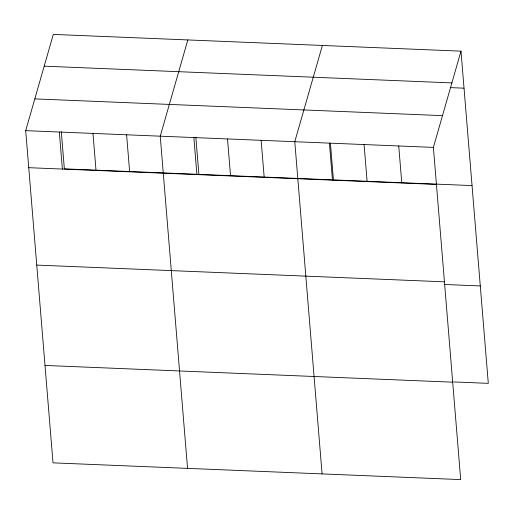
<?xml version="1.0" encoding="UTF-8"?>
<svg xmlns="http://www.w3.org/2000/svg" width="514" height="514" viewBox="0 0 514 514"><rect width="100%" height="100%" fill="white"/><g stroke="black" fill="none" stroke-linecap="round" stroke-linejoin="round"><path stroke-width="0.77" d="M460.987 51.149L433.386 147.396L460.698 479.594L53.013 462.851L25.7 130.652L53.302 34.406L460.987 51.149L488.3 383.348L453.644 381.928M187.835 39.931L160.239 136.178L187.546 468.376M322.374 45.457L294.773 141.703L322.085 473.902M44.191 66.165L451.883 82.908M450.643 87.631L464.033 88.177M34.811 98.894L442.496 115.637M25.7 130.652L433.386 147.396M472.038 185.586L64.353 168.843L61.294 131.623M28.745 167.68L436.431 184.423M36.751 265.083L444.443 281.826M444.064 284.454L480.294 285.945M45.001 365.441L452.693 382.185M398.736 145.97L401.781 182.997M364.079 144.55L367.124 181.577M330.431 143.464L333.425 179.894M329.429 143.123L332.474 180.151M261.138 140.322L264.183 177.349M227.503 138.941L230.548 175.968M195.828 137.148L198.892 174.368M193.874 137.559L196.913 174.587M126.605 134.797L129.65 171.824M92.97 133.415L96.015 170.442M59.335 132.034L62.38 169.061"/></g></svg>
